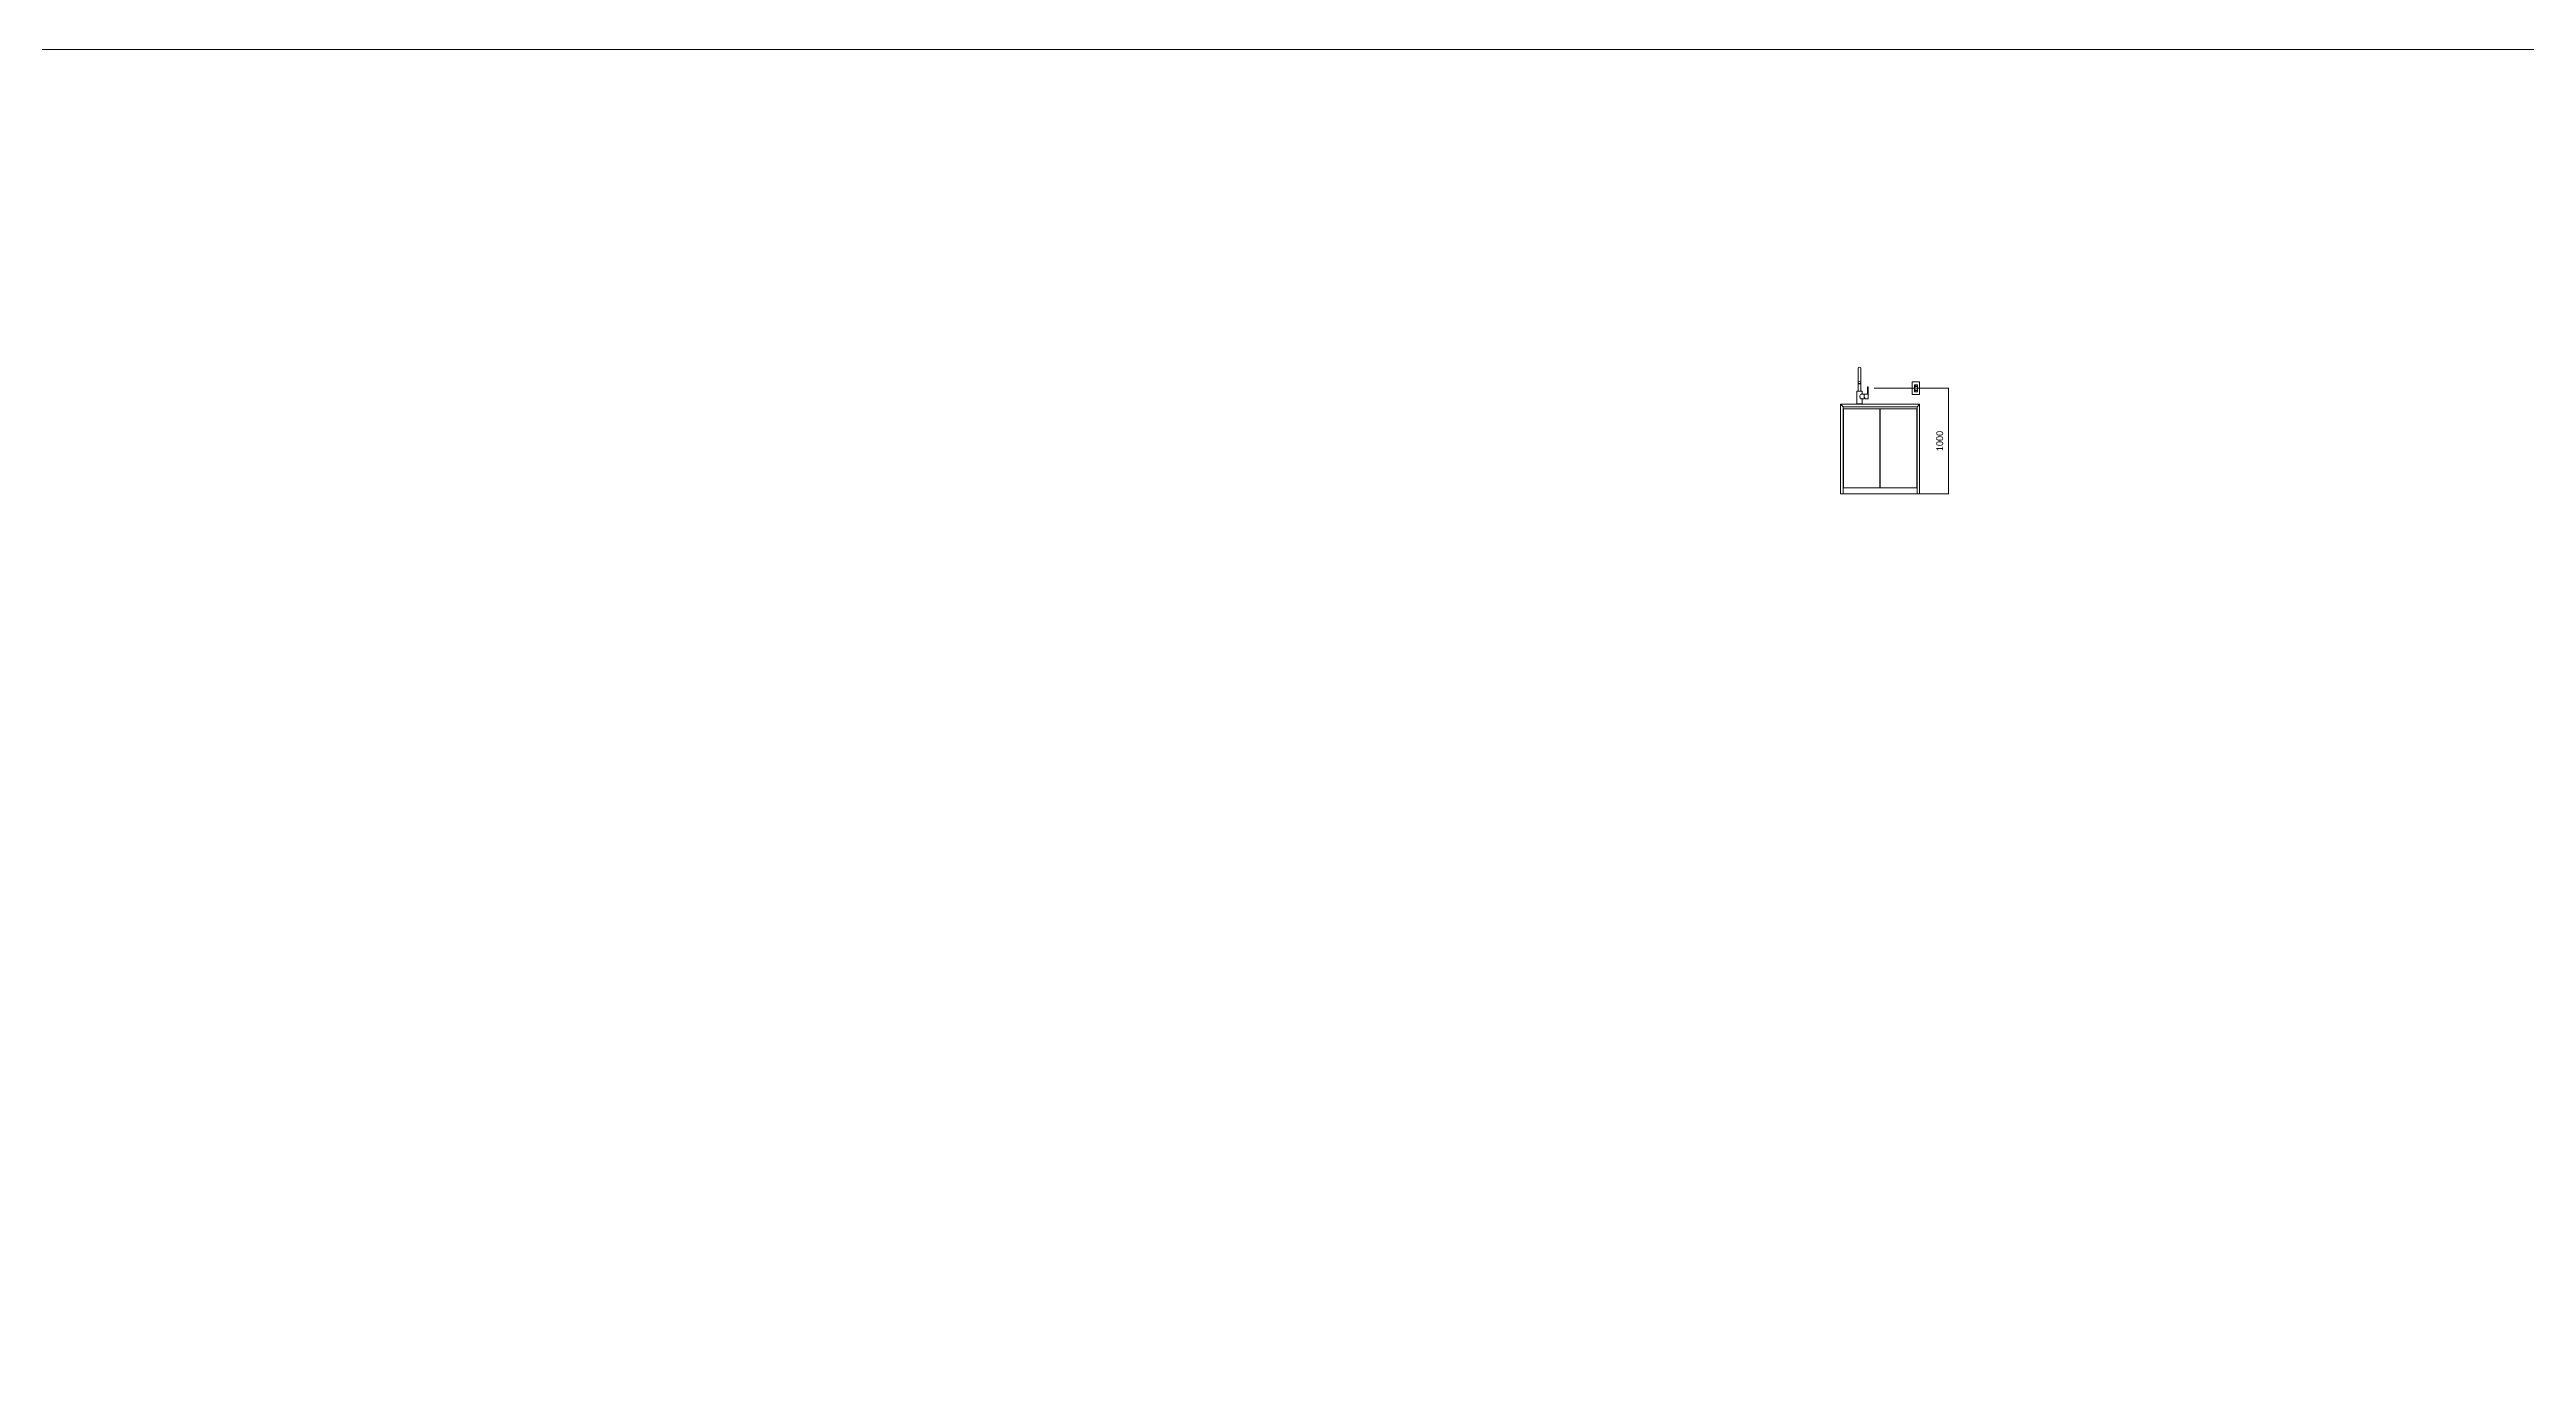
# Model space of a CAD drawing. Header units: millimetres. Extents: x -376000 to 292178, y -193032 to 188048.
# Drawn here: x -193692 to -170201, y -147918 to -135500 of the extents above; entities that cross this region are included whole.
import ezdxf

# ---------------------------------------------------------------- set-up
doc = ezdxf.new("R2010")
doc.units = ezdxf.units.MM
doc.header["$PDMODE"] = 1
doc.header["$PDSIZE"] = -2
doc.layers.add('04_0.10', color=7, linetype='Continuous', lineweight=9, true_color=0x0099ff)
doc.layers.add('_平面図（新設） (2D)', color=7, linetype='Continuous', lineweight=5)
doc.layers.add('寸法', color=7, linetype='Continuous', lineweight=5)
doc.styles.add('Hiragino Kaku Gothic Pro W3', font='', dxfattribs={"bigfont": 'Hiragino Kaku Gothic Pro W3'})
doc.styles.add('Hiragino Sans W3', font='', dxfattribs={"bigfont": 'Hiragino Sans W3'})
doc.styles.get('Hiragino Kaku Gothic Pro W3').set_extended_font_data('Hiragino Kaku Gothic Pro W3')
doc.styles.get('Hiragino Sans W3').set_extended_font_data('Hiragino Sans W3')
doc.dimstyles.new('建具表寸法', dxfattribs={"dimtxt": 161.781684, "dimasz": 0.199988, "dimexe": 0, "dimexo": 0.3, "dimgap": 0.005, "dimtad": 1, "dimdsep": 46, "dimtxsty": 'Hiragino Sans W3', "dimblk": 'DOT', "dimblk1": 'DOT', "dimblk2": 'DOT', "dimcen": 0, "dimazin": 0, "dimtfac": 1, "dimtix": 1, "dimtmove": 0, "dimatfit": 0, "dimldrblk": 'VW_FILLEDARROW', "dimfxl": 1, "dimfrac": 2, "dimtolj": 1, "dimarcsym": 0})

# ---------------------------------------------------------------- blocks, each defined once
blk = doc.blocks.new('グループ-646')
at = {"color": 255}
blk.add_wipeout([(-176026, -138654), (-175956, -138654), (-175956, -138774), (-176026, -138774)], dxfattribs=at).dxf.layer = '04_0.10'
at = {"layer": '04_0.10', "color": 251, "flags": 128}
blk.add_lwpolyline([(-176026, -138654), (-175956, -138654), (-175956, -138774), (-176026, -138774)], close=True, dxfattribs=at)
at = {"color": 255}
blk.add_wipeout([(-175977, -138749), (-176005, -138749), (-176005, -138680), (-175977, -138680)], dxfattribs=at).dxf.layer = '04_0.10'
at = {"layer": '04_0.10', "color": 251, "flags": 128}
blk.add_lwpolyline([(-175977, -138749), (-176005, -138749), (-176005, -138680), (-175977, -138680)], close=True, dxfattribs=at)
at = {"color": 255}
blk.add_wipeout([(-175987, -138729), (-175985, -138729), (-175985, -138739), (-175987, -138739)], dxfattribs=at).dxf.layer = '04_0.10'
at = {"layer": '04_0.10', "color": 251, "flags": 128}
blk.add_lwpolyline([(-175987, -138729), (-175985, -138729), (-175985, -138739), (-175987, -138739)], close=True, dxfattribs=at)
at = {"color": 255}
blk.add_wipeout([(-175997, -138729), (-175995, -138729), (-175995, -138739), (-175997, -138739)], dxfattribs=at).dxf.layer = '04_0.10'
at = {"layer": '04_0.10', "color": 251, "flags": 128}
blk.add_lwpolyline([(-175997, -138729), (-175995, -138729), (-175995, -138739), (-175997, -138739)], close=True, dxfattribs=at)
at = {"color": 255}
blk.add_wipeout([(-175987, -138689), (-175985, -138689), (-175985, -138699), (-175987, -138699)], dxfattribs=at).dxf.layer = '04_0.10'
at = {"layer": '04_0.10', "color": 251, "flags": 128}
blk.add_lwpolyline([(-175987, -138689), (-175985, -138689), (-175985, -138699), (-175987, -138699)], close=True, dxfattribs=at)
at = {"color": 255}
blk.add_wipeout([(-175997, -138689), (-175995, -138689), (-175995, -138699), (-175997, -138699)], dxfattribs=at).dxf.layer = '04_0.10'
at = {"layer": '04_0.10', "color": 251, "flags": 128}
blk.add_lwpolyline([(-175997, -138689), (-175995, -138689), (-175995, -138699), (-175997, -138699)], close=True, dxfattribs=at)
blk = doc.blocks.new('_Dot')
at = {"color": 0, "linetype": 'ByBlock', "lineweight": -2}
blk.add_line((-0.5, 0), (-1, 0), dxfattribs=at)
at = {"color": 0, "linetype": 'ByBlock', "const_width": 0.5}
blk.add_lwpolyline([(-0.25, 0, 1), (0.25, 0, 1)], format="xyb", close=True, dxfattribs=at)
blk = doc.blocks.new('*D995')
at = {"layer": 'Defpoints', "color": 0}
for p in [(-176388, -138714), (-175682, -138714), (-176388, -139714)]:
    blk.add_point(p, dxfattribs=at)
at = {"layer": '寸法', "color": 0, "lineweight": -2}
for p, q in [((-176388, -138714), (-175682, -138714)), ((-175682, -139702), (-175682, -138726)), ((-176388, -139714), (-175682, -139714))]:
    blk.add_line(p, q, dxfattribs=at)
at = {"layer": '寸法', "color": 0, "lineweight": -2, "xscale": 11.999267578125, "yscale": 11.999267578125, "zscale": 11.999267578125}
for p, rotation in [((-175682, -138714), 90), ((-175682, -139714), 270)]:
    blk.add_blockref('_Dot', p, dxfattribs=dict(at, rotation=rotation))
at = {"layer": '寸法', "color": 0, "insert": (-175765, -139214), "char_height": 64.7, "attachment_point": 5, "rotation": 90, "style": 'Hiragino Kaku Gothic Pro W3'}
blk.add_mtext('\\A1;1000', dxfattribs=at)
blk = doc.blocks.new('VW_FILLEDARROW')
at = {"color": 0, "linetype": 'Continuous', "lineweight": 5, "transparency": 16777216, "flags": 128}
blk.add_lwpolyline([(-161.3, 43.2), (0, 0), (-161.3, -43.2)], close=True, dxfattribs=at)
blk = doc.blocks.new('グループ-647')
at = {"layer": '04_0.10', "color": 251}
for p, q in [((-176549, -138861), (-176549, -138864)), ((-176549, -138864), (-176503, -138864)), ((-176503, -138864), (-176503, -138861))]:
    blk.add_line(p, q, dxfattribs=at)
blk = doc.blocks.new('グループ-648')
at = {"layer": '04_0.10', "color": 251}
for p, q in [((-176538, -138526), (-176538, -138657)), ((-176514, -138526), (-176514, -138657)), ((-176551, -138743), (-176551, -138861)), ((-176550, -138741), (-176538, -138741)), ((-176538, -138657), (-176538, -138730)), ((-176538, -138730), (-176538, -138741)), ((-176538, -138741), (-176514, -138741)), ((-176514, -138657), (-176514, -138741)), ((-176514, -138741), (-176503, -138741)), ((-176484, -138769), (-176510, -138769)), ((-176510, -138813), (-176484, -138813)), ((-176501, -138743), (-176501, -138769)), ((-176501, -138813), (-176501, -138861)), ((-176483, -138770), (-176483, -138812)), ((-176483, -138771), (-176483, -138771)), ((-176483, -138771), (-176483, -138771)), ((-176483, -138812), (-176483, -138811)), ((-176483, -138811), (-176483, -138811)), ((-176483, -138812), (-176483, -138812)), ((-176482, -138769), (-176455, -138769)), ((-176482, -138791), (-176482, -138770)), ((-176472, -138813), (-176482, -138791)), ((-176472, -138813), (-176465, -138813)), ((-176458, -138813), (-176446, -138813)), ((-176455, -138769), (-176450, -138769)), ((-176449, -138709), (-176449, -138739)), ((-176449, -138739), (-176449, -138768)), ((-176445, -138812), (-176445, -138709)), ((-176501, -138861), (-176551, -138861)), ((-176544, -138864), (-176544, -138864))]:
    blk.add_line(p, q, dxfattribs=at)
blk.add_circle((-176447, -138705), 2.5, dxfattribs=at)
for centre, radius, start, end in [((-176526, -138526), 11.8, 0, 180), ((-176550, -138743), 1.5, 91.0052, 180.0049), ((-176526, -138665), 14.4, 35.2644, 144.7356), ((-176499, -138791), 24.8, 117.3818, 242.6182), ((-176503, -138743), 1.5, 359.9999, 88.9996), ((-176484, -138770), 1, 0, 90), ((-176484, -138812), 1, 270, 0), ((-176483, -138791), 20, 87.0803, 87.6284), ((-176482, -138771), 0.5, 225, 267.0803), ((-176483, -138791), 20, 272.3716, 272.9197), ((-176482, -138812), 0.5, 92.9197, 135), ((-176482, -138770), 0.5, 90.2323, 180), ((-176483, -138791), 20, 86.1938, 87.0803), ((-176483, -138791), 20, 272.9197, 298.4699), ((-176472, -138813), 0.5, 205, 269.7677), ((-176462, -138834), 20.8, 80.5044, 99.0311), ((-176447, -138705), 4, 90, 233.1301), ((-176450, -138709), 1, 0, 53.1301), ((-176450, -138768), 1, 270.2323, 0), ((-176447, -138705), 4, 306.8699, 90), ((-176446, -138812), 1, 269.7677, 0), ((-176444, -138709), 1, 126.8699, 180)]:
    blk.add_arc(centre, radius, start, end, dxfattribs=at)
for points in [[(-176514, -138671), (-176514, -138671), (-176515, -138671), (-176515, -138671), (-176516, -138672), (-176517, -138672), (-176520, -138673), (-176523, -138673), (-176526, -138673), (-176530, -138673), (-176532, -138673), (-176534, -138672), (-176535, -138672), (-176536, -138672), (-176537, -138671), (-176537, -138671), (-176538, -138671), (-176538, -138670), (-176538, -138670), (-176538, -138670), (-176537, -138669), (-176537, -138669), (-176536, -138669), (-176535, -138668), (-176534, -138668), (-176532, -138668), (-176529, -138668), (-176526, -138667), (-176523, -138668), (-176520, -138668), (-176518, -138668), (-176517, -138669), (-176516, -138669), (-176515, -138669), (-176515, -138669), (-176515, -138670), (-176514, -138670), (-176514, -138670), (-176514, -138671)], [(-176515, -138670), (-176515, -138671), (-176515, -138671), (-176516, -138671), (-176516, -138671), (-176518, -138672), (-176519, -138672), (-176521, -138672), (-176523, -138672), (-176526, -138673), (-176529, -138672), (-176532, -138672), (-176534, -138672), (-176535, -138672), (-176536, -138671), (-176536, -138671), (-176537, -138671), (-176537, -138671), (-176537, -138670), (-176537, -138670), (-176537, -138670), (-176537, -138670), (-176537, -138669), (-176536, -138669), (-176535, -138669), (-176535, -138669), (-176533, -138669), (-176531, -138668), (-176529, -138668), (-176526, -138668), (-176523, -138668), (-176520, -138668), (-176519, -138669), (-176517, -138669), (-176516, -138669), (-176516, -138669), (-176515, -138670), (-176515, -138670), (-176515, -138670), (-176515, -138670), (-176515, -138670), (-176515, -138670)]]:
    blk.add_open_spline(points, degree=2, dxfattribs=at)
blk.add_blockref('グループ-647', (0, 0), dxfattribs=at)
blk = doc.blocks.new('グループ-649')
at = {"layer": '04_0.10', "color": 251}
for p, q in [((-176681, -138889), (-176706, -138864)), ((-175981, -138889), (-175956, -138864))]:
    blk.add_line(p, q, dxfattribs=at)
at = {"layer": '04_0.10', "color": 251, "flags": 128}
for points in [[(-176706, -138864), (-175956, -138864), (-175956, -139714), (-176706, -139714)], [(-176681, -138889), (-175981, -138889), (-175981, -139714), (-176681, -139714)], [(-176678, -138909), (-176678, -139659), (-176333, -139659), (-176333, -138909)], [(-175984, -138909), (-175984, -139659), (-176330, -139659), (-176330, -138909)]]:
    blk.add_lwpolyline(points, close=True, dxfattribs=at)
blk = doc.blocks.new('平面図（新設） (2D)')
at = {"layer": '04_0.10', "lineweight": 18, "flags": 128}
blk.add_lwpolyline([(-376000, -135500), (-60611.171, -135500), (-60611.171, -193031.518), (-376000, -193031.518)], close=True, dxfattribs=at)
at = {"layer": '04_0.10', "color": 251}
blk.add_blockref('グループ-648', (0, 0), dxfattribs=at)
blk.add_blockref('グループ-646', (0, 0), dxfattribs=at)
blk.add_blockref('グループ-649', (0, 0), dxfattribs=at)
at = {"layer": '寸法'}
dim = blk.add_linear_dim(base=(-175682.416, -138714.114), p1=(-176387.947, -139714.114), p2=(-176387.947, -138714.114), angle=270, dimstyle='建具表寸法', override={"dimtxt": 64.712674, "dimasz": 11.999268, "dimgap": 19.246605, "dimpost": '<>', "dimtxsty": 'Hiragino Kaku Gothic Pro W3', "dimtmove": 2}, dxfattribs=at)
dim.commit()
dim.dimension.update_dxf_attribs({"geometry": '*D995', "text_midpoint": (-175764.634, -139214.114), "dimtype": 160})

msp = doc.modelspace()

# ---------------------------------------------------------------- block references
at = {"layer": '_平面図（新設） (2D)'}
msp.add_blockref('平面図（新設） (2D)', (0, 0), dxfattribs=at)

doc.saveas('drawing.dxf')
